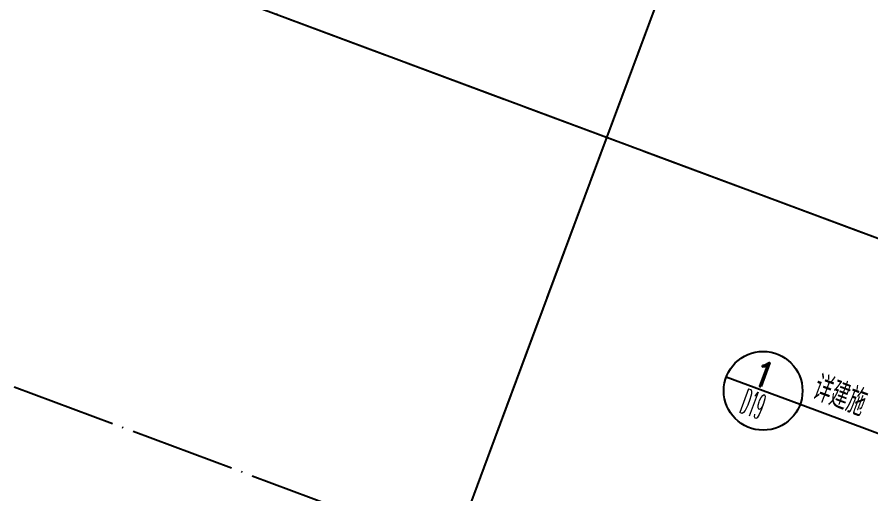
# Model space of a CAD drawing. Header units: millimetres. Extents: x 600121811 to 600690586, y 3472921280 to 3473279938.
# Drawn here: x 600251110 to 600267378, y 3473191135 to 3473200217 of the extents above; entities that cross this region are included whole.
import ezdxf
from ezdxf.enums import TextEntityAlignment as Align

# ---------------------------------------------------------------- set-up
doc = ezdxf.new("R2010")
doc.units = ezdxf.units.MM
doc.header["$LTSCALE"] = 1000
doc.linetypes.add('AX-MALL-GIRD-200$0$DOTE', pattern=[2.42, 2, -0.2, 0.02, -0.2])
doc.layers.get('0').update_dxf_attribs({"linetype": 'CONTINUOUS'})
for name, color, linetype in [('AX-MALL-DIM-PGJ$0$A-Anno-Note', 241, 'CONTINUOUS'), ('AX-MALL-DIM-PGJ$0$DIM_IDEN', 3, 'CONTINUOUS'), ('AX-MALL-GIRD-200$0$A-Grid', 222, 'AX-MALL-GIRD-200$0$DOTE'), ('AX-MALL-GJ-200$0$A-Anno-Note', 241, 'CONTINUOUS'), ('AX-MALL-WALL-GJ$0$A-SEE', 254, 'CONTINUOUS')]:
    doc.layers.add(name, color=color, linetype=linetype)
doc.styles.add('AX-MALL-DIM-PGJ$0$_TCH_DIM', font='zy_en.shx', dxfattribs={"width": 0.7, "bigfont": 'zy_cn.shx'})
doc.styles.add('AX-MALL-DIM-PGJ$0$_TCH_LABEL', font='ROMAND.shx', dxfattribs={"width": 0.7, "height": 5, "bigfont": 'zy_cn.shx'})

# ---------------------------------------------------------------- blocks, each defined once
blk = doc.blocks.new('AX-MALL-GIRD-200')
at = {"layer": 'AX-MALL-GIRD-200$0$A-Grid'}
for p, q in [((600267815.4, 3473212616.4), (600229085.8, 3473108652.6)), ((600244912.4, 3473204423), (600602808.4, 3473071096.2)), ((600241980.1, 3473196551.4), (600599876.1, 3473063224.7))]:
    blk.add_line(p, q, dxfattribs=at)
blk = doc.blocks.new('AX-MALL-WALL-GJ')
at = {"layer": 'AX-MALL-WALL-GJ$0$A-SEE'}
blk.add_blockref('AX-MALL-GIRD-200', (0, 0), dxfattribs=at)
blk = doc.blocks.new('PX-MALL-PGJ-LG')
for p, q in [((600269561, 3473217302), (600260110, 3473191932)), ((600244912, 3473204423), (600270401, 3473194928))]:
    blk.add_line(p, q)
blk = doc.blocks.new('AX-MALL-DIM-PGJ')
at = {"layer": 'AX-MALL-DIM-PGJ$0$DIM_IDEN'}
for p, q in [((600266027.1, 3473192837.4), (600264621.4, 3473193361.1)), ((600267868.4, 3473192151.5), (600266027.1, 3473192837.4))]:
    blk.add_line(p, q, dxfattribs=at)
blk.add_circle((600265324.3, 3473193099.2), 750, dxfattribs=at)
at = {"layer": 'AX-MALL-DIM-PGJ$0$A-Anno-Note', "style": 'AX-MALL-DIM-PGJ$0$_TCH_LABEL'}
for s, height, width, p, p2 in [('1', 483, 1.3125, (600265062.5, 3473193261.2), (600265458.5, 3473193113.7)), ('D19', 482.99, 0.430328, (600264851.7, 3473192695.4), (600265247.7, 3473192547.9))]:
    blk.add_text(s, height=height, rotation=339.56816, dxfattribs=dict(at, width=width)).set_placement(p, p2, align=Align.FIT)
at = {"layer": 'AX-MALL-DIM-PGJ$0$A-Anno-Note', "style": 'AX-MALL-DIM-PGJ$0$_TCH_DIM', "width": 0.7}
blk.add_text('详建施', height=506.38, rotation=339.56816, dxfattribs=at).set_placement((600266229.9, 3473192951.9))

msp = doc.modelspace()

# ---------------------------------------------------------------- block references
at = {"layer": 'AX-MALL-GJ-200$0$A-Anno-Note'}
for name in ['AX-MALL-WALL-GJ', 'PX-MALL-PGJ-LG', 'AX-MALL-DIM-PGJ']:
    msp.add_blockref(name, (0, 0), dxfattribs=at)

doc.saveas('drawing.dxf')
